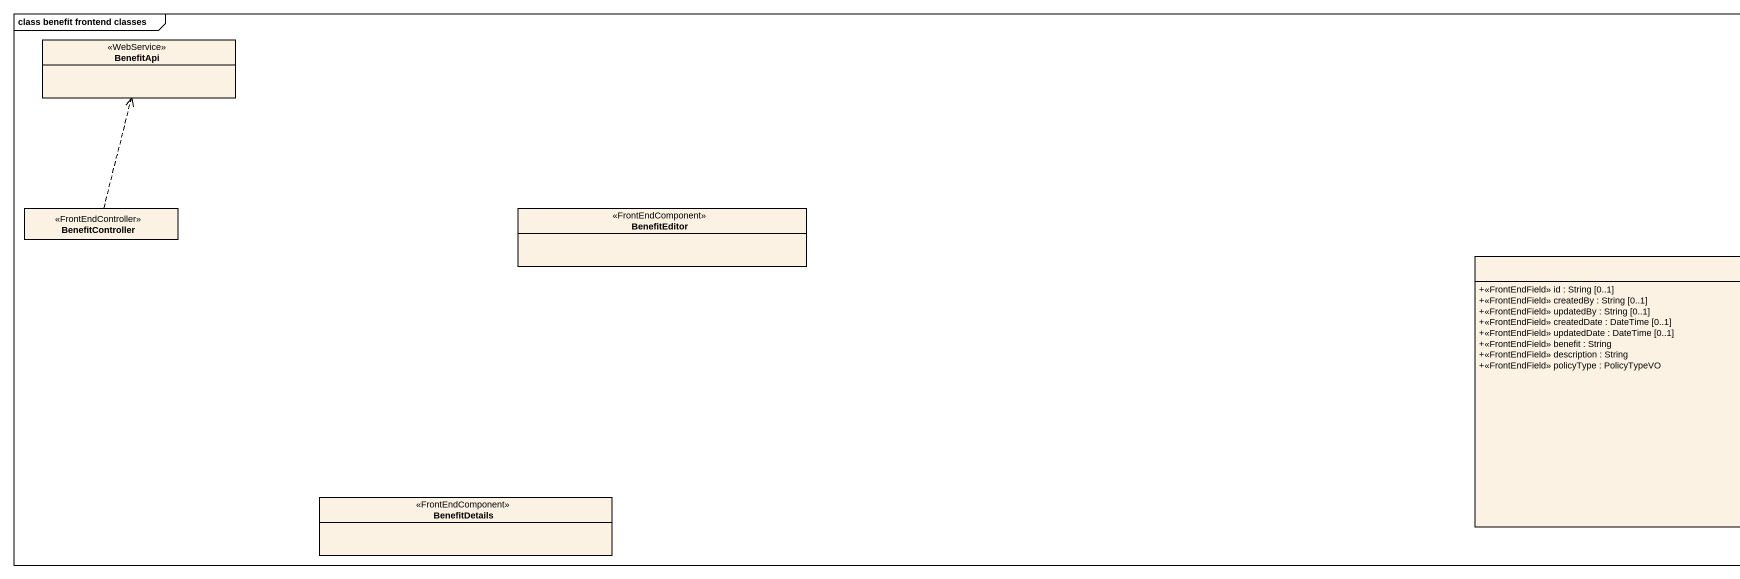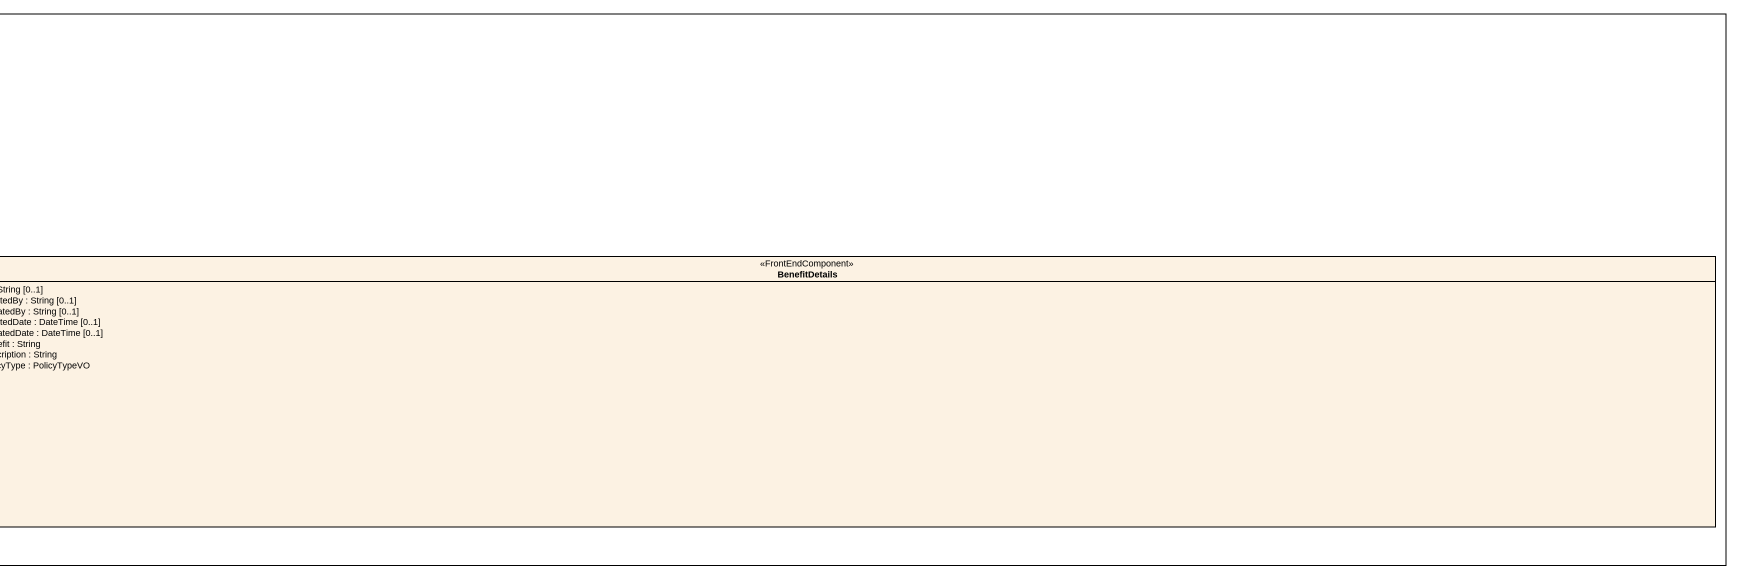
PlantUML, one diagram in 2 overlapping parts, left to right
@startuml
mainframe class benefit frontend classes
hide circle
hide empty members
skinparam classAttributeIconSize 0
class BenefitApi <<WebService>>
class BenefitController <<FrontEndController>>
class BenefitEditor <<FrontEndComponent>>
class BenefitDetails <<FrontEndComponent>> {
  +<<FrontEndField>> id : String [0..1]
  +<<FrontEndField>> createdBy : String [0..1]
  +<<FrontEndField>> updatedBy : String [0..1]
  +<<FrontEndField>> createdDate : DateTime [0..1]
  +<<FrontEndField>> updatedDate : DateTime [0..1]
  +<<FrontEndField>> benefit : String
  +<<FrontEndField>> description : String
  +<<FrontEndField>> policyType : PolicyTypeVO
}
class "BenefitDetails" as BenefitDetails_2 <<FrontEndComponent>>
BenefitController .up.> BenefitApi
@enduml
